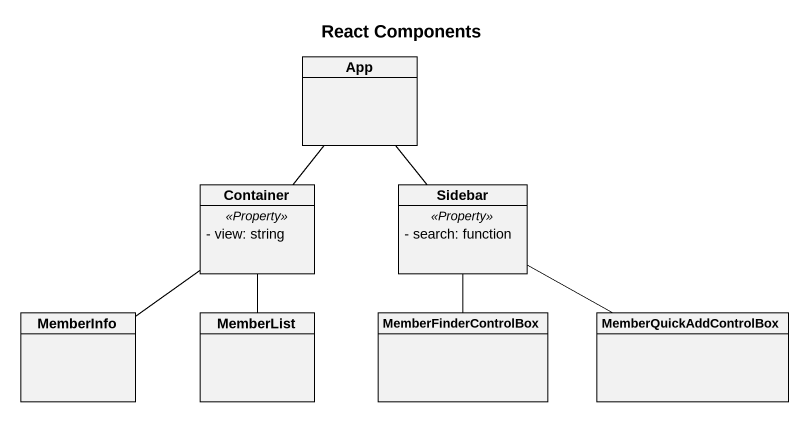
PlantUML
@startuml
title React Components
hide circle
hide empty members
skinparam classAttributeIconSize 0
class App
class Container {
  .. <<Property>> ..
  - view: string
}
class Sidebar {
  .. <<Property>> ..
  - search: function
}
class MemberInfo
class MemberList
class MemberFinderControlBox
class MemberQuickAddControlBox
Container -up- App
Sidebar -up- App
MemberInfo -up- Container
MemberList -up- Container
MemberFinderControlBox -up- Sidebar
MemberQuickAddControlBox -left- Sidebar
@enduml
